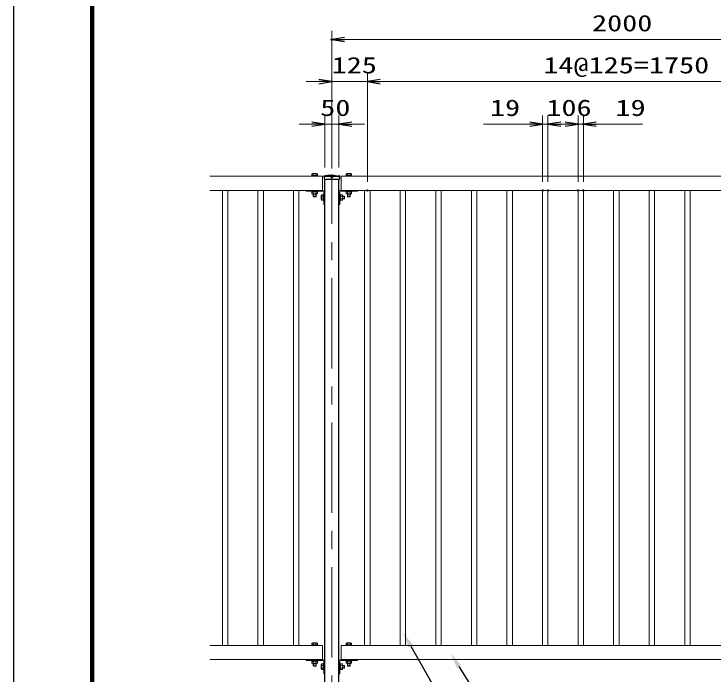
# Model space of a CAD drawing. Units: millimetres, scale not verified. Extents: x -4200 to 4200, y -2970 to 2970.
# Drawn here: x -4200 to -1740, y -990 to 1331 of the extents above; entities that cross this region are included whole.
import ezdxf
from ezdxf.enums import TextEntityAlignment as Align

# ---------------------------------------------------------------- set-up
doc = ezdxf.new("R2010")
doc.units = ezdxf.units.MM
doc.header["$LTSCALE"] = 10
doc.header["$PDMODE"] = 32
doc.header["$PDSIZE"] = 5
doc.linetypes.add('USER2', pattern=[1.125, 0.75, -0.125, 0.125, -0.125])
doc.linetypes.add('USER3', pattern=[50.8, 31.75, -6.35, 6.35, -6.35])
for name, color, linetype, lineweight in [('0-1_D-STR-TXT', 7, 'Continuous', 25), ('0-2_D-STR2', 7, 'Continuous', 13), ('0-3_D-STR3', 3, 'Continuous', 13), ('0-4_D-STR1', 1, 'Continuous', 25), ('0-5_D-BMK', 2, 'USER2', 13), ('0-6_D-STR-DIM', 7, 'Continuous', 13), ('0-7_0', 7, 'Continuous', 25), ('0-C_D-TTL', 7, 'Continuous', 25)]:
    doc.layers.add(name, color=color, linetype=linetype, lineweight=lineweight)
doc.layers.add('0-8_Defpoints', color=8, linetype='Continuous')
doc.styles.add('ＭＳ ゴシック', font='')
doc.styles.add('ＭＳ Ｐゴシック', font='')
doc.styles.get('ＭＳ ゴシック').set_extended_font_data('MS Gothic')
doc.styles.get('ＭＳ Ｐゴシック').set_extended_font_data('MS PGothic')

# ---------------------------------------------------------------- blocks, each defined once
blk = doc.blocks.new('DARROWS')
at = {"layer": '0-7_0'}
blk.add_line((0, 0), (-9.991, 0), dxfattribs=at)
blk.add_lwpolyline([(-10, -1.667), (0, 0), (-10, 1.667)], dxfattribs=at)
blk = doc.blocks.new('MLeader10')
at = {"layer": '0-1_D-STR-TXT'}
blk.add_lwpolyline([(-2636.23, -963.23), (-2535.08, -1126.39), (-2427.08, -1126.39)], dxfattribs=at)
blk.add_solid([(-2643.87, -967.97), (-2628.58, -958.49), (-2664.68, -917.34)], dxfattribs=at)
at = {"layer": '0-1_D-STR-TXT', "style": 'ＭＳ Ｐゴシック', "width": 0.9}
blk.add_text('胴縁\u3000□', height=58.56, dxfattribs=at).set_placement((-2404.4, -1170.9), align=Align.BOTTOM_LEFT)
at = {"layer": '0-1_D-STR-TXT', "style": 'ＭＳ ゴシック'}
blk.add_text('50X50X2.3', height=51.95, dxfattribs=at).set_placement((-2116.69, -1169.63), align=Align.BOTTOM_LEFT)
blk = doc.blocks.new('MLeader11')
at = {"layer": '0-1_D-STR-TXT'}
blk.add_lwpolyline([(-2806.01, -891.48), (-2614.58, -1228.23), (-2506.58, -1228.23)], dxfattribs=at)
blk.add_solid([(-2813.84, -895.92), (-2798.19, -887.03), (-2832.7, -844.53)], dxfattribs=at)
at = {"layer": '0-1_D-STR-TXT', "style": 'ＭＳ Ｐゴシック', "width": 0.9}
blk.add_text('格子\u3000□', height=58.56, dxfattribs=at).set_placement((-2482.66, -1272.89), align=Align.BOTTOM_LEFT)
at = {"layer": '0-1_D-STR-TXT', "style": 'ＭＳ ゴシック'}
blk.add_text('19X19X1.6', height=51.95, dxfattribs=at).set_placement((-2194.94, -1271.62), align=Align.BOTTOM_LEFT)

msp = doc.modelspace()

# ---------------------------------------------------------------- linework, layer by layer
at = {"layer": '0-2_D-STR2'}
for p, q in [((-3512.12, 760.9), (-3116.22, 760.9)), ((-3116.22, 710.9), (-3116.22, 760.9)), ((-3050.22, 760.9), (-1116.22, 760.9)), ((-3050.22, 710.9), (-3050.22, 760.9)), ((-3512.12, 710.9), (-3115.22, 710.9)), ((-3467.72, -889.1), (-3467.72, 710.9)), ((-3448.72, -889.1), (-3448.72, 710.9)), ((-3342.72, -889.1), (-3342.72, 710.9)), ((-3323.72, -889.1), (-3323.72, 710.9)), ((-3217.72, -889.1), (-3217.72, 710.9)), ((-3198.72, -889.1), (-3198.72, 710.9)), ((-3050.22, 710.9), (-1116.22, 710.9)), ((-2967.72, -889.1), (-2967.72, 710.9)), ((-2948.72, -889.1), (-2948.72, 710.9)), ((-2842.72, -889.1), (-2842.72, 710.9)), ((-2823.72, -889.1), (-2823.72, 710.9)), ((-2717.72, -889.1), (-2717.72, 710.9)), ((-2698.72, -889.1), (-2698.72, 710.9)), ((-2592.72, -889.1), (-2592.72, 710.9)), ((-2573.72, -889.1), (-2573.72, 710.9)), ((-2467.72, -889.1), (-2467.72, 710.9)), ((-2448.72, -889.1), (-2448.72, 710.9)), ((-2342.72, -889.1), (-2342.72, 710.9)), ((-2323.72, -889.1), (-2323.72, 710.9)), ((-2217.72, -889.1), (-2217.72, 710.9)), ((-2198.72, -889.1), (-2198.72, 710.9)), ((-2092.72, -889.1), (-2092.72, 710.9)), ((-2073.72, -889.1), (-2073.72, 710.9)), ((-1967.72, -889.1), (-1967.72, 710.9)), ((-1948.72, -889.1), (-1948.72, 710.9)), ((-1842.72, -889.1), (-1842.72, 710.9)), ((-1823.72, -889.1), (-1823.72, 710.9)), ((-3512.12, -889.1), (-3116.22, -889.1)), ((-3116.22, -939.1), (-3116.22, -889.1)), ((-3050.22, -889.1), (-1116.22, -889.1)), ((-3050.22, -939.1), (-3050.22, -889.1)), ((-3512.12, -939.1), (-3115.22, -939.1)), ((-3050.22, -939.1), (-1116.22, -939.1))]:
    msp.add_line(p, q, dxfattribs=at)
at = {"layer": '0-3_D-STR3'}
for p, q in [((-3153.72, 760.9), (-3153.72, 762.9)), ((-3132.72, 762.9), (-3153.72, 762.9)), ((-3153.02, 769), (-3153.02, 762.9)), ((-3133.42, 769), (-3153.02, 769)), ((-3133.42, 762.9), (-3153.02, 762.9)), ((-3135.88, 769.9), (-3150.57, 769.9)), ((-3148.12, 769), (-3148.12, 762.9)), ((-3135.88, 769.9), (-3138.33, 769.9)), ((-3138.33, 769), (-3138.33, 762.9)), ((-3133.42, 769), (-3133.42, 762.9)), ((-3132.72, 760.9), (-3132.72, 762.9)), ((-3033.72, 760.9), (-3033.72, 762.9)), ((-3033.72, 762.9), (-3012.72, 762.9)), ((-3033.02, 769), (-3033.02, 762.9)), ((-3013.42, 769), (-3033.02, 769)), ((-3013.42, 762.9), (-3033.02, 762.9)), ((-3015.88, 769.9), (-3030.57, 769.9)), ((-3028.12, 769), (-3028.12, 762.9)), ((-3015.88, 769.9), (-3018.33, 769.9)), ((-3018.33, 769), (-3018.33, 762.9)), ((-3013.42, 769), (-3013.42, 762.9)), ((-3012.72, 760.9), (-3012.72, 762.9)), ((-3132.72, 760.9), (-3153.72, 760.9)), ((-3033.72, 760.9), (-3012.72, 760.9)), ((-3173.22, 710.9), (-3114.62, 710.9)), ((-3173.22, 710.9), (-3173.22, 707.7)), ((-3173.22, 707.7), (-3114.62, 707.7)), ((-3153.72, 705.7), (-3153.72, 707.7)), ((-3132.72, 707.7), (-3153.72, 707.7)), ((-3132.72, 705.7), (-3153.72, 705.7)), ((-3133.42, 705.7), (-3153.02, 705.7)), ((-3153.02, 698.59), (-3153.02, 705.7)), ((-3133.42, 698.59), (-3153.02, 698.59)), ((-3135.88, 697.7), (-3150.57, 697.7)), ((-3148.22, 697.7), (-3148.22, 689.4)), ((-3138.22, 689.4), (-3148.22, 689.4)), ((-3148.22, 689.4), (-3146.72, 687.9)), ((-3148.12, 698.59), (-3148.12, 705.7)), ((-3146.92, 697.7), (-3146.92, 688.1)), ((-3138.22, 689.4), (-3139.72, 687.9)), ((-3139.52, 697.7), (-3139.52, 688.1)), ((-3138.33, 698.59), (-3138.33, 705.7)), ((-3135.88, 697.7), (-3138.33, 697.7)), ((-3138.22, 697.7), (-3138.22, 689.4)), ((-3133.42, 698.59), (-3133.42, 705.7)), ((-3132.72, 705.7), (-3132.72, 707.7)), ((-3120.42, 678.55), (-3120.42, 693.24)), ((-3119.53, 695.7), (-3113.42, 695.7)), ((-3119.53, 676.1), (-3119.53, 695.7)), ((-3119.53, 690.79), (-3113.42, 690.79)), ((-3111.42, 696.4), (-3113.42, 696.4)), ((-3113.42, 675.4), (-3113.42, 696.4)), ((-3113.42, 676.1), (-3113.42, 695.7)), ((-3111.42, 704.5), (-3111.42, 660.9)), ((-3111.42, 675.4), (-3111.42, 696.4)), ((-3108.22, 704.5), (-3108.22, 660.9)), ((-3058.22, 704.5), (-3058.22, 660.9)), ((-3055.02, 704.5), (-3055.02, 660.9)), ((-3053.02, 696.4), (-3055.02, 696.4)), ((-3055.02, 675.4), (-3055.02, 696.4)), ((-3053.02, 675.4), (-3053.02, 696.4)), ((-3053.02, 676.1), (-3053.02, 695.7)), ((-3045.92, 695.7), (-3053.02, 695.7)), ((-3045.92, 690.79), (-3053.02, 690.79)), ((-2993.22, 710.9), (-3051.82, 710.9)), ((-2993.22, 707.7), (-3051.82, 707.7)), ((-3045.92, 676.1), (-3045.92, 695.7)), ((-3045.02, 678.55), (-3045.02, 693.24)), ((-3045.02, 690.9), (-3039.92, 690.9)), ((-3045.02, 689.6), (-3038.62, 689.6)), ((-3039.92, 680.9), (-3039.92, 690.9)), ((-3039.92, 690.9), (-3038.42, 689.4)), ((-3038.42, 682.4), (-3038.42, 689.4)), ((-3033.72, 705.7), (-3033.72, 707.7)), ((-3033.72, 707.7), (-3012.72, 707.7)), ((-3033.72, 705.7), (-3012.72, 705.7)), ((-3033.02, 705.7), (-3013.42, 705.7)), ((-3033.02, 698.59), (-3033.02, 705.7)), ((-3033.02, 698.59), (-3013.42, 698.59)), ((-3030.57, 697.7), (-3015.88, 697.7)), ((-3030.57, 697.7), (-3028.12, 697.7)), ((-3028.22, 697.7), (-3028.22, 689.4)), ((-3018.22, 689.4), (-3028.22, 689.4)), ((-3028.22, 689.4), (-3026.72, 687.9)), ((-3028.12, 698.59), (-3028.12, 705.7)), ((-3026.92, 697.7), (-3026.92, 688.1)), ((-3018.22, 689.4), (-3019.72, 687.9)), ((-3019.52, 697.7), (-3019.52, 688.1)), ((-3018.33, 698.59), (-3018.33, 705.7)), ((-3018.22, 697.7), (-3018.22, 689.4)), ((-3013.42, 698.59), (-3013.42, 705.7)), ((-3012.72, 705.7), (-3012.72, 707.7)), ((-2993.22, 710.9), (-2993.22, 707.7)), ((-3139.72, 687.9), (-3146.72, 687.9)), ((-3120.42, 678.55), (-3120.42, 681)), ((-3119.53, 681), (-3113.42, 681)), ((-3119.53, 676.1), (-3113.42, 676.1)), ((-3111.42, 675.4), (-3113.42, 675.4)), ((-3053.02, 675.4), (-3055.02, 675.4)), ((-3045.92, 681), (-3053.02, 681)), ((-3045.92, 676.1), (-3053.02, 676.1)), ((-3045.02, 682.2), (-3038.62, 682.2)), ((-3045.02, 678.55), (-3045.02, 681)), ((-3045.02, 680.9), (-3039.92, 680.9)), ((-3039.92, 680.9), (-3038.42, 682.4)), ((-3019.72, 687.9), (-3026.72, 687.9)), ((-3111.42, 660.9), (-3108.22, 660.9)), ((-3055.02, 660.9), (-3058.22, 660.9)), ((-3153.02, -881), (-3153.02, -887.1)), ((-3133.42, -881), (-3153.02, -881)), ((-3135.88, -880.1), (-3150.57, -880.1)), ((-3148.12, -881), (-3148.12, -887.1)), ((-3135.88, -880.1), (-3138.33, -880.1)), ((-3138.33, -881), (-3138.33, -887.1)), ((-3133.42, -881), (-3133.42, -887.1)), ((-3033.02, -881), (-3033.02, -887.1)), ((-3013.42, -881), (-3033.02, -881)), ((-3015.88, -880.1), (-3030.57, -880.1)), ((-3028.12, -881), (-3028.12, -887.1)), ((-3015.88, -880.1), (-3018.33, -880.1)), ((-3018.33, -881), (-3018.33, -887.1)), ((-3013.42, -881), (-3013.42, -887.1)), ((-3153.72, -889.1), (-3153.72, -887.1)), ((-3132.72, -887.1), (-3153.72, -887.1)), ((-3132.72, -889.1), (-3153.72, -889.1)), ((-3133.42, -887.1), (-3153.02, -887.1)), ((-3132.72, -889.1), (-3132.72, -887.1)), ((-3033.72, -889.1), (-3033.72, -887.1)), ((-3033.72, -887.1), (-3012.72, -887.1)), ((-3033.72, -889.1), (-3012.72, -889.1)), ((-3013.42, -887.1), (-3033.02, -887.1)), ((-3012.72, -889.1), (-3012.72, -887.1)), ((-3173.22, -939.1), (-3114.62, -939.1)), ((-3173.22, -939.1), (-3173.22, -942.3)), ((-3173.22, -942.3), (-3114.62, -942.3)), ((-3153.72, -944.3), (-3153.72, -942.3)), ((-3132.72, -942.3), (-3153.72, -942.3)), ((-3132.72, -944.3), (-3153.72, -944.3)), ((-3133.42, -944.3), (-3153.02, -944.3)), ((-3153.02, -951.41), (-3153.02, -944.3)), ((-3133.42, -951.41), (-3153.02, -951.41)), ((-3135.88, -952.3), (-3150.57, -952.3)), ((-3148.22, -952.3), (-3148.22, -960.6)), ((-3148.12, -951.41), (-3148.12, -944.3)), ((-3146.92, -952.3), (-3146.92, -961.9)), ((-3139.52, -952.3), (-3139.52, -961.9)), ((-3138.33, -951.41), (-3138.33, -944.3)), ((-3135.88, -952.3), (-3138.33, -952.3)), ((-3138.22, -952.3), (-3138.22, -960.6)), ((-3133.42, -951.41), (-3133.42, -944.3)), ((-3132.72, -944.3), (-3132.72, -942.3)), ((-3120.42, -971.45), (-3120.42, -956.76)), ((-3119.53, -954.3), (-3113.42, -954.3)), ((-3119.53, -973.9), (-3119.53, -954.3)), ((-3119.53, -959.21), (-3113.42, -959.21)), ((-3111.42, -953.6), (-3113.42, -953.6)), ((-3113.42, -974.6), (-3113.42, -953.6)), ((-3113.42, -973.9), (-3113.42, -954.3)), ((-3111.42, -945.5), (-3111.42, -989.1)), ((-3111.42, -974.6), (-3111.42, -953.6)), ((-3108.22, -945.5), (-3108.22, -989.1)), ((-3058.22, -945.5), (-3058.22, -989.1)), ((-3055.02, -945.5), (-3055.02, -989.1)), ((-3053.02, -953.6), (-3055.02, -953.6)), ((-3055.02, -974.6), (-3055.02, -953.6)), ((-3053.02, -974.6), (-3053.02, -953.6)), ((-3053.02, -973.9), (-3053.02, -954.3)), ((-3045.92, -954.3), (-3053.02, -954.3)), ((-3045.92, -959.21), (-3053.02, -959.21)), ((-2993.22, -939.1), (-3051.82, -939.1)), ((-2993.22, -942.3), (-3051.82, -942.3)), ((-3045.92, -973.9), (-3045.92, -954.3)), ((-3045.02, -971.45), (-3045.02, -956.76)), ((-3045.02, -959.1), (-3039.92, -959.1)), ((-3039.92, -969.1), (-3039.92, -959.1)), ((-3039.92, -959.1), (-3038.42, -960.6)), ((-3033.72, -944.3), (-3033.72, -942.3)), ((-3033.72, -942.3), (-3012.72, -942.3)), ((-3033.72, -944.3), (-3012.72, -944.3)), ((-3033.02, -944.3), (-3013.42, -944.3)), ((-3033.02, -951.41), (-3033.02, -944.3)), ((-3033.02, -951.41), (-3013.42, -951.41)), ((-3030.57, -952.3), (-3015.88, -952.3)), ((-3030.57, -952.3), (-3028.12, -952.3)), ((-3028.22, -952.3), (-3028.22, -960.6)), ((-3028.12, -951.41), (-3028.12, -944.3)), ((-3026.92, -952.3), (-3026.92, -961.9)), ((-3019.52, -952.3), (-3019.52, -961.9)), ((-3018.33, -951.41), (-3018.33, -944.3)), ((-3018.22, -952.3), (-3018.22, -960.6)), ((-3013.42, -951.41), (-3013.42, -944.3)), ((-3012.72, -944.3), (-3012.72, -942.3)), ((-2993.22, -939.1), (-2993.22, -942.3)), ((-3138.22, -960.6), (-3148.22, -960.6)), ((-3148.22, -960.6), (-3146.72, -962.1)), ((-3139.72, -962.1), (-3146.72, -962.1)), ((-3138.22, -960.6), (-3139.72, -962.1)), ((-3120.42, -971.45), (-3120.42, -969)), ((-3119.53, -969), (-3113.42, -969)), ((-3119.53, -973.9), (-3113.42, -973.9)), ((-3111.42, -974.6), (-3113.42, -974.6)), ((-3053.02, -974.6), (-3055.02, -974.6)), ((-3045.92, -969), (-3053.02, -969)), ((-3045.92, -973.9), (-3053.02, -973.9)), ((-3045.02, -960.4), (-3038.62, -960.4)), ((-3045.02, -967.8), (-3038.62, -967.8)), ((-3045.02, -971.45), (-3045.02, -969)), ((-3045.02, -969.1), (-3039.92, -969.1)), ((-3039.92, -969.1), (-3038.42, -967.6)), ((-3038.42, -967.6), (-3038.42, -960.6)), ((-3018.22, -960.6), (-3028.22, -960.6)), ((-3028.22, -960.6), (-3026.72, -962.1)), ((-3019.72, -962.1), (-3026.72, -962.1)), ((-3018.22, -960.6), (-3019.72, -962.1)), ((-3111.42, -989.1), (-3108.22, -989.1)), ((-3055.02, -989.1), (-3058.22, -989.1))]:
    msp.add_line(p, q, dxfattribs=at)
for centre, radius, start, end in [((-3150.57, 766.08), 3.81, 49.92558, 130.07442), ((-3143.22, 756.07), 13.82, 69.26918, 110.73082), ((-3135.88, 766.08), 3.81, 49.92558, 130.07442), ((-3030.57, 766.08), 3.81, 49.92558, 130.07442), ((-3023.22, 756.07), 13.82, 69.26918, 110.73082), ((-3015.88, 766.08), 3.81, 49.92558, 130.07442), ((-3150.57, 701.51), 3.81, 229.92558, 310.07442), ((-3143.22, 711.52), 13.82, 249.26918, 290.73082), ((-3135.88, 701.51), 3.81, 229.92558, 310.07442), ((-3116.61, 693.24), 3.81, 139.92558, 220.07442), ((-3106.6, 685.9), 13.82, 159.26918, 200.73082), ((-3114.62, 704.5), 6.4, 0, 90), ((-3114.62, 704.5), 3.2, 0, 90), ((-3051.82, 704.5), 6.4, 90, 180), ((-3051.82, 704.5), 3.2, 90, 180), ((-3048.84, 693.24), 3.81, 319.92558, 40.07442), ((-3058.85, 685.9), 13.82, 339.26918, 20.73082), ((-3030.57, 701.51), 3.81, 229.92558, 310.07442), ((-3023.22, 711.52), 13.82, 249.26918, 290.73082), ((-3015.88, 701.51), 3.81, 229.92558, 310.07442), ((-3116.61, 678.55), 3.81, 139.92558, 220.07442), ((-3048.84, 678.55), 3.81, 319.92558, 40.07442), ((-3150.57, -883.92), 3.81, 49.92558, 130.07442), ((-3143.22, -893.93), 13.82, 69.26918, 110.73082), ((-3135.88, -883.92), 3.81, 49.92558, 130.07442), ((-3030.57, -883.92), 3.81, 49.92558, 130.07442), ((-3023.22, -893.93), 13.82, 69.26918, 110.73082), ((-3015.88, -883.92), 3.81, 49.92558, 130.07442), ((-3150.57, -948.49), 3.81, 229.92558, 310.07442), ((-3143.22, -938.48), 13.82, 249.26918, 290.73082), ((-3135.88, -948.49), 3.81, 229.92558, 310.07442), ((-3116.61, -956.76), 3.81, 139.92558, 220.07442), ((-3106.6, -964.1), 13.82, 159.26918, 200.73082), ((-3114.62, -945.5), 6.4, 0, 90), ((-3114.62, -945.5), 3.2, 0, 90), ((-3051.82, -945.5), 6.4, 90, 180), ((-3051.82, -945.5), 3.2, 90, 180), ((-3048.84, -956.76), 3.81, 319.92558, 40.07442), ((-3058.85, -964.1), 13.82, 339.26918, 20.73082), ((-3030.57, -948.49), 3.81, 229.92558, 310.07442), ((-3023.22, -938.48), 13.82, 249.26918, 290.73082), ((-3015.88, -948.49), 3.81, 229.92558, 310.07442), ((-3116.61, -971.45), 3.81, 139.92558, 220.07442), ((-3048.84, -971.45), 3.81, 319.92558, 40.07442)]:
    msp.add_arc(centre, radius, start, end, dxfattribs=at)
at = {"layer": '0-4_D-STR1'}
for p, q in [((-3090.72, 764.9), (-3108.52, 760.81)), ((-3090.72, 764.9), (-3075.72, 764.9)), ((-3075.72, 764.9), (-3057.93, 760.81)), ((-3110.07, 758.89), (-3110.22, 749.9)), ((-3110.22, 749.9), (-3056.22, 749.9)), ((-3108.22, 760.88), (-3108.22, 760.9)), ((-3108.22, 760.9), (-3058.22, 760.9)), ((-3108.22, 760.9), (-3058.22, 760.9)), ((-3108.22, -1439.1), (-3108.22, 749.9)), ((-3058.22, 760.88), (-3058.22, 760.9)), ((-3058.22, -1439.1), (-3058.22, 749.9)), ((-3056.38, 758.89), (-3056.22, 749.9))]:
    msp.add_line(p, q, dxfattribs=at)
for centre, start, end in [((-3108.07, 758.86), 102.93782, 179), ((-3058.38, 758.86), 1, 77.06218)]:
    msp.add_arc(centre, 2, start, end, dxfattribs=at)
at = {"layer": '0-5_D-BMK', "linetype": 'USER3'}
msp.add_line((-3083.22, -1439.1), (-3083.22, 763), dxfattribs=at)
at = {"layer": '0-6_D-STR-DIM'}
for p, q in [((-3083.22, 788), (-3083.22, 1271.49)), ((-1128.22, 1241.49), (-3038.22, 1241.49)), ((-3083.22, 793), (-3083.22, 1123.68)), ((-2958.22, 740.9), (-2958.22, 1123.68)), ((-2958.22, 740.9), (-2958.22, 1123.68)), ((-3128.22, 1093.68), (-3173.22, 1093.68)), ((-2958.22, 1093.68), (-3083.22, 1093.68)), ((-2913.22, 1093.68), (-1253.22, 1093.68)), ((-2913.22, 1093.68), (-2868.22, 1093.68)), ((-3108.22, 790.9), (-3108.22, 973.96)), ((-3058.22, 790.9), (-3058.22, 973.96)), ((-2342.72, 740.9), (-2342.72, 973.96)), ((-2323.72, 740.9), (-2323.72, 973.96)), ((-2323.72, 740.9), (-2323.72, 973.96)), ((-2217.72, 740.9), (-2217.72, 973.96)), ((-2217.72, 740.9), (-2217.72, 973.96)), ((-2198.72, 740.9), (-2198.72, 973.96)), ((-3153.22, 943.96), (-3198.22, 943.96)), ((-3108.22, 943.96), (-3058.22, 943.96)), ((-3013.22, 943.96), (-2968.22, 943.96)), ((-2387.72, 943.96), (-2549.72, 943.96)), ((-2323.72, 943.96), (-2368.72, 943.96)), ((-2323.72, 943.96), (-2342.72, 943.96)), ((-2323.72, 943.96), (-2217.72, 943.96)), ((-2262.72, 943.96), (-2307.72, 943.96)), ((-2278.72, 943.96), (-2233.72, 943.96)), ((-2217.72, 943.96), (-2172.72, 943.96)), ((-2217.72, 943.96), (-2198.72, 943.96)), ((-2153.72, 943.96), (-1991.72, 943.96))]:
    msp.add_line(p, q, dxfattribs=at)
at = {"layer": '0-8_Defpoints'}
for p in [(-3083.22, 1241.49), (-3083.22, 1093.68), (-3058.22, 943.96), (-2323.72, 943.96), (-2217.72, 943.96), (-2198.72, 943.96), (-3108.22, 760.9), (-3083.22, 763), (-3058.22, 760.9), (-3083.22, 758), (-2958.22, 710.9), (-2342.72, 710.9), (-2323.72, 710.9), (-2217.72, 710.9), (-2198.72, 710.9)]:
    msp.add_point(p, dxfattribs=at)
at = {"layer": '0-C_D-TTL', "color": 2}
msp.add_lwpolyline([(-4200, 2970), (4200, 2970), (4200, -2970), (-4200, -2970)], close=True, dxfattribs=at)
at = {"layer": '0-C_D-TTL'}
for points in [[(-3930, 2750), (3930, 2750), (3930, -2750), (-3930, -2750)], [(-3927.5, 2747.5), (3927.5, 2747.5), (3927.5, -2747.5), (-3927.5, -2747.5)], [(-3925, 2745), (3925, 2745), (3925, -2745), (-3925, -2745)], [(-3922.5, 2742.5), (3922.5, 2742.5), (3922.5, -2742.5), (-3922.5, -2742.5)], [(-3920, 2740), (3920, 2740), (3920, -2740), (-3920, -2740)]]:
    msp.add_lwpolyline(points, close=True, dxfattribs=at)

# ---------------------------------------------------------------- block references
at = {"layer": '0-1_D-STR-TXT'}
for name in ['MLeader11', 'MLeader10']:
    msp.add_blockref(name, (0, 0), dxfattribs=at)
at = {"layer": '0-6_D-STR-DIM', "xscale": 4.5, "yscale": 4.5, "rotation": 180}
for p in [(-3083.22, 1241.49), (-2958.22, 1093.68), (-2958.22, 1093.68), (-3058.22, 943.96), (-2323.72, 943.96), (-2198.72, 943.96)]:
    msp.add_blockref('DARROWS', p, dxfattribs=at)
at = {"layer": '0-6_D-STR-DIM', "xscale": 4.5, "yscale": 4.5}
for p in [(-3083.22, 1093.68), (-3108.22, 943.96), (-2342.72, 943.96), (-2217.72, 943.96)]:
    msp.add_blockref('DARROWS', p, dxfattribs=at)

# ---------------------------------------------------------------- texts
at = {"layer": '0-6_D-STR-DIM', "style": 'ＭＳ ゴシック', "width": 1.35}
for s, p in [('2000', (-2168.72, 1252.89)), ('125', (-3083.72, 1105.07)), ('14@125=1750', (-2339.72, 1105.07)), ('50', (-3123.72, 955.35)), ('19', (-2527.22, 955.35)), ('106', (-2329.22, 955.35)), ('19', (-2086.22, 955.35))]:
    msp.add_text(s, height=57.7, dxfattribs=at).set_placement(p, align=Align.BOTTOM_LEFT)

doc.saveas('drawing.dxf')
